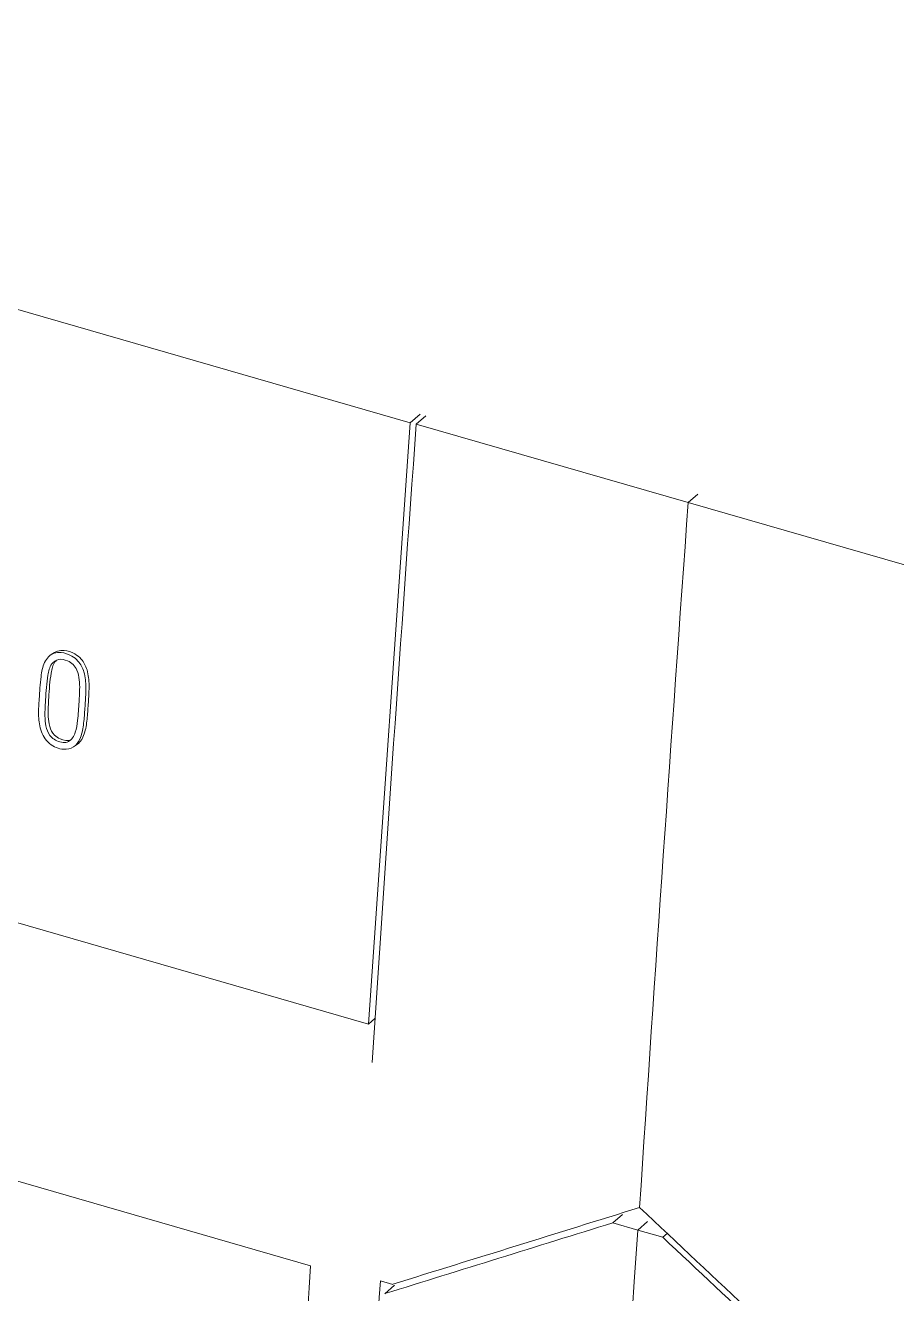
# Model space of a CAD drawing. Header units: inches. Extents: x 9220 to 92460, y -39241 to 4813.
# Drawn here: x 74647.3 to 74657.37, y -33732.75 to -33718.09 of the extents above; entities that cross this region are included whole.
import ezdxf

# ---------------------------------------------------------------- set-up
doc = ezdxf.new("R2010")
doc.units = ezdxf.units.IN
doc.header["$MEASUREMENT"] = 0

# ---------------------------------------------------------------- blocks, each defined once
blk = doc.blocks.new('A$C027ebf9d')
at = {"color": 0, "linetype": 'Continuous', "lineweight": 0}
for p, q in [((17.85124, -13.97754), (17.00567, -13.73344)), ((17.85124, -13.97754), (17.8574, -13.9722)), ((17.8549, -13.9783), (17.86081, -13.97319)), ((17.82557, -14.34696), (17.85124, -13.97754)), ((18.02197, -14.02653), (17.8549, -13.9783)), ((18.02787, -14.02142), (18.02197, -14.02653)), ((18.02787, -14.02142), (18.02197, -14.02653)), ((18.18904, -14.07476), (18.02197, -14.02653)), ((17.82557, -14.34696), (16.98001, -14.10287)), ((17.63069, -14.11995), (17.63264, -14.1187)), ((17.64428, -14.1767), (17.64623, -14.17544)), ((17.82953, -14.34353), (17.82557, -14.34696)), ((17.79003, -14.4954), (17.51215, -14.41519)), ((17.97561, -14.469), (17.98163, -14.46379)), ((17.99095, -14.47343), (17.97561, -14.469)), ((17.99697, -14.46822), (17.99095, -14.47343)), ((17.99697, -14.46822), (17.99095, -14.47343)), ((18.0063, -14.47786), (17.99095, -14.47343)), ((18.0063, -14.47786), (18.00901, -14.47551)), ((17.84041, -14.50679), (17.83285, -14.50461)), ((17.83558, -14.51252), (17.84162, -14.50728))]:
    blk.add_line(p, q, dxfattribs=at)
at = {"color": 0, "linetype": 'Continuous', "lineweight": 0, "extrusion": (0, 0, -1)}
for centre, major_axis, ratio, start_param, end_param in [((37.36772, -1.58032), (10.91931, 37.82561), 0.433013, -2.037315, -2.026413), ((88.3281, 50.50361), (-138.90728, -68.74128), 0.216506, -0.93645, -0.935193), ((102.35935, 46.45313), (-127.39754, 88.2636), 0.649519, -1.346513, -1.345256), ((37.33871, -1.57197), (10.9193, 37.82555), 0.433013, -2.044027, -2.041027)]:
    blk.add_ellipse(centre, major_axis=major_axis, ratio=ratio, start_param=start_param, end_param=end_param, dxfattribs=at)
at = {"color": 0, "linetype": 'Continuous', "lineweight": 0}
for centre, major_axis, ratio, start_param, end_param in [((37.5348, -1.62854), (-10.91932, -37.82563), 0.433013, -1.11518, -1.10314), ((37.5348, -1.62854), (-10.91932, -37.82563), 0.433013, -1.11518, -1.10314), ((30.45142, 0.41593), (-62.15603, -22.1223), 0.154194, 1.311892, 1.314189), ((37.53451, -1.62878), (-10.9193, -37.82555), 0.433013, -1.102762, -0.989056), ((37.53451, -1.62878), (-10.9193, -37.82555), 0.433013, -1.102762, -0.989056), ((44.6176, -3.67349), (-60.02109, 50.16105), 0.329077, 1.39746, 1.399757)]:
    blk.add_ellipse(centre, major_axis=major_axis, ratio=ratio, start_param=start_param, end_param=end_param, dxfattribs=at)
for points, knots in [([(17.6367, -14.1187), (17.63523, -14.11857), (17.6309, -14.11882), (17.62585, -14.12446), (17.624, -14.13495), (17.62339, -14.14574), (17.62272, -14.15499), (17.6232, -14.1629), (17.62485, -14.16948), (17.63069, -14.17615), (17.63755, -14.17881), (17.64473, -14.17737), (17.64897, -14.17143), (17.65063, -14.16326), (17.65125, -14.15403), (17.65192, -14.14481), (17.65206, -14.13698), (17.65074, -14.12974), (17.64793, -14.12427), (17.64266, -14.12007), (17.6389, -14.11891), (17.6367, -14.1187)], [0, 0, 0, 0, 0.03125, 0.09375, 0.15625, 0.25, 0.3125, 0.34375, 0.40625, 0.4375, 0.5, 0.546875, 0.59375, 0.65625, 0.71875, 0.78125, 0.84375, 0.875, 0.921875, 0.953125, 1, 1, 1, 1]), ([(17.64405, -14.12604), (17.64308, -14.12507), (17.64012, -14.12337), (17.63513, -14.12222), (17.62994, -14.12569), (17.62858, -14.13265), (17.62761, -14.14001), (17.62726, -14.14648), (17.62681, -14.15283), (17.62672, -14.15867), (17.62742, -14.16526), (17.62997, -14.17062), (17.63531, -14.17384), (17.64191, -14.17473), (17.64592, -14.16772), (17.64705, -14.15927), (17.64767, -14.15026), (17.64819, -14.14199), (17.6481, -14.13546), (17.64696, -14.13011), (17.64503, -14.127), (17.64405, -14.12604)], [0, 0, 0, 0, 0.03125, 0.078125, 0.125, 0.1875, 0.25, 0.3125, 0.34375, 0.40625, 0.453125, 0.5, 0.53125, 0.59375, 0.65625, 0.71875, 0.8125, 0.875, 0.921875, 0.96875, 1, 1, 1, 1]), ([(17.6339, -14.12338), (17.63354, -14.1237), (17.63162, -14.12581), (17.63053, -14.1314), (17.62956, -14.13876), (17.62921, -14.14523), (17.62877, -14.15157), (17.62867, -14.15741), (17.62938, -14.164), (17.63192, -14.16936), (17.63706, -14.17246), (17.64078, -14.17305), (17.64269, -14.17235)], [0.1120008, 0.1120008, 0.1120008, 0.1120008, 0.125, 0.1875, 0.25, 0.3125, 0.34375, 0.40625, 0.453125, 0.5, 0.53125, 0.5884659, 0.5884659, 0.5884659, 0.5884659]), ([(17.63865, -14.11744), (17.63719, -14.11731), (17.63504, -14.11743), (17.63321, -14.11833), (17.63264, -14.1187)], [0, 0, 0, 0, 0.03125, 0.04655442, 0.04655442, 0.04655442, 0.04655442]), ([(17.64623, -14.17544), (17.64624, -14.17544), (17.64795, -14.17433), (17.65093, -14.17018), (17.65258, -14.16201), (17.6532, -14.15277), (17.65388, -14.14355), (17.65401, -14.13572), (17.65269, -14.12848), (17.64988, -14.12301), (17.64461, -14.11881), (17.64085, -14.11765), (17.63865, -14.11744)], [0.5468205, 0.5468205, 0.5468205, 0.5468205, 0.546875, 0.59375, 0.65625, 0.71875, 0.78125, 0.84375, 0.875, 0.921875, 0.953125, 1, 1, 1, 1]), ([(17.69697, -18.34846), (17.69751, -18.23408), (17.6996, -17.9607), (17.70589, -17.5243), (17.71785, -16.98593), (17.73349, -16.48502), (17.75309, -15.98354), (17.77667, -15.46647), (17.80433, -14.95939), (17.82576, -14.61454), (17.83285, -14.50461)], [0.1285183, 0.1285183, 0.1285183, 0.1285183, 0.1989102, 0.2963502, 0.3949059, 0.525445, 0.5979674, 0.6950356, 0.8333844, 0.8979673, 0.8979673, 0.8979673, 0.8979673])]:
    blk.add_open_spline(points, degree=3, knots=knots, dxfattribs=at)

msp = doc.modelspace()

# ---------------------------------------------------------------- block references
at = {"xscale": 18.8131500959034, "yscale": 18.8131500959034, "zscale": 18.8131500959034}
msp.add_blockref('A$C027ebf9d', (74315.912, -33459.72), dxfattribs=at)

doc.saveas('drawing.dxf')
